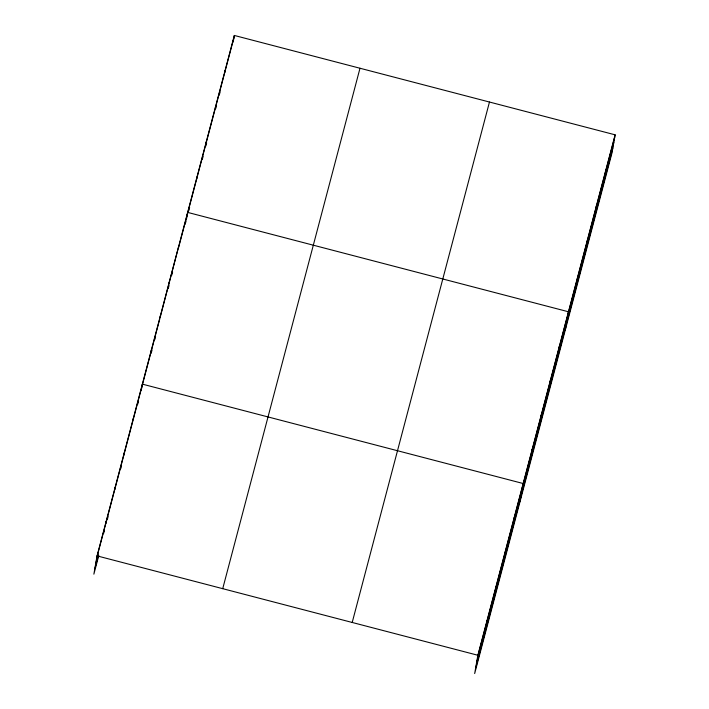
<?xml version="1.0" encoding="UTF-8"?>
<svg xmlns="http://www.w3.org/2000/svg" width="709" height="709" viewBox="0 0 709 709"><rect width="100%" height="100%" fill="white"/><g stroke="black" fill="none" stroke-linecap="round" stroke-linejoin="round"><path stroke-width="1.06" d="M615.128 134.825L477.866 655.258L474.675 673.55L611.938 153.117L615.128 134.825L234.324 35.45L97.062 555.883L93.872 574.175L98.808 555.439M105.721 523.818L106.12 521.532M114.787 489.467L115.177 487.189M123.845 455.116L124.243 452.838M133.035 420.012L133.301 418.487M141.224 390.65L142.358 384.136L523.162 483.52L519.972 501.804M151.017 352.072L151.416 349.794M160.473 315.443L160.083 317.721L178.597 246.75M169.141 283.378L169.54 281.092M186.52 218.904L187.655 212.399L568.458 311.774L565.268 330.066M196.588 179.288L196.987 177.011M205.929 143.9L206.328 141.614M215.394 107.75L215.66 106.226M224.992 70.838L224.593 73.116L233.926 37.728M233.19 41.955L234.324 35.45M486.525 623.193L486.923 620.907M495.591 588.842L495.99 586.565M504.648 554.491L505.047 552.214M513.706 520.149L514.105 517.862M531.83 451.447L532.22 449.169M540.887 417.096L541.286 414.818M549.945 382.754L550.344 380.467M559.002 348.403L559.401 346.125M577.401 278.664L577.791 276.386M586.733 243.276L587.132 240.998M596.065 207.888L596.464 205.601M605.397 172.5L605.796 170.213M96.663 558.16L132.902 420.765M133.177 419.728L159.809 318.766M178.473 247.982L224.319 74.161M95.742 563.442L98.214 554.075M103.7 533.265L104.524 530.137M107.272 519.732L108.096 516.604M120.725 468.729L121.549 465.609M137.741 404.192L138.565 401.072M151.194 353.188L152.018 350.069M154.766 339.664L155.59 336.536M168.219 288.66L169.043 285.532M171.782 275.127L172.606 272.008M185.235 224.124L186.059 221.004M188.807 210.591L189.631 207.471M202.26 159.587L203.084 156.467M205.823 146.063L206.647 142.934M215.713 108.592L216.537 105.464M219.276 95.059L220.1 91.931M94.793 568.893L98.365 555.36M222.723 588.674L359.995 68.241M352.205 622.467L489.467 102.034M477.467 657.535L614.73 137.103M476.545 662.826L613.808 142.394M475.597 668.268L612.86 147.835M97.062 555.883L477.866 655.258"/></g></svg>
